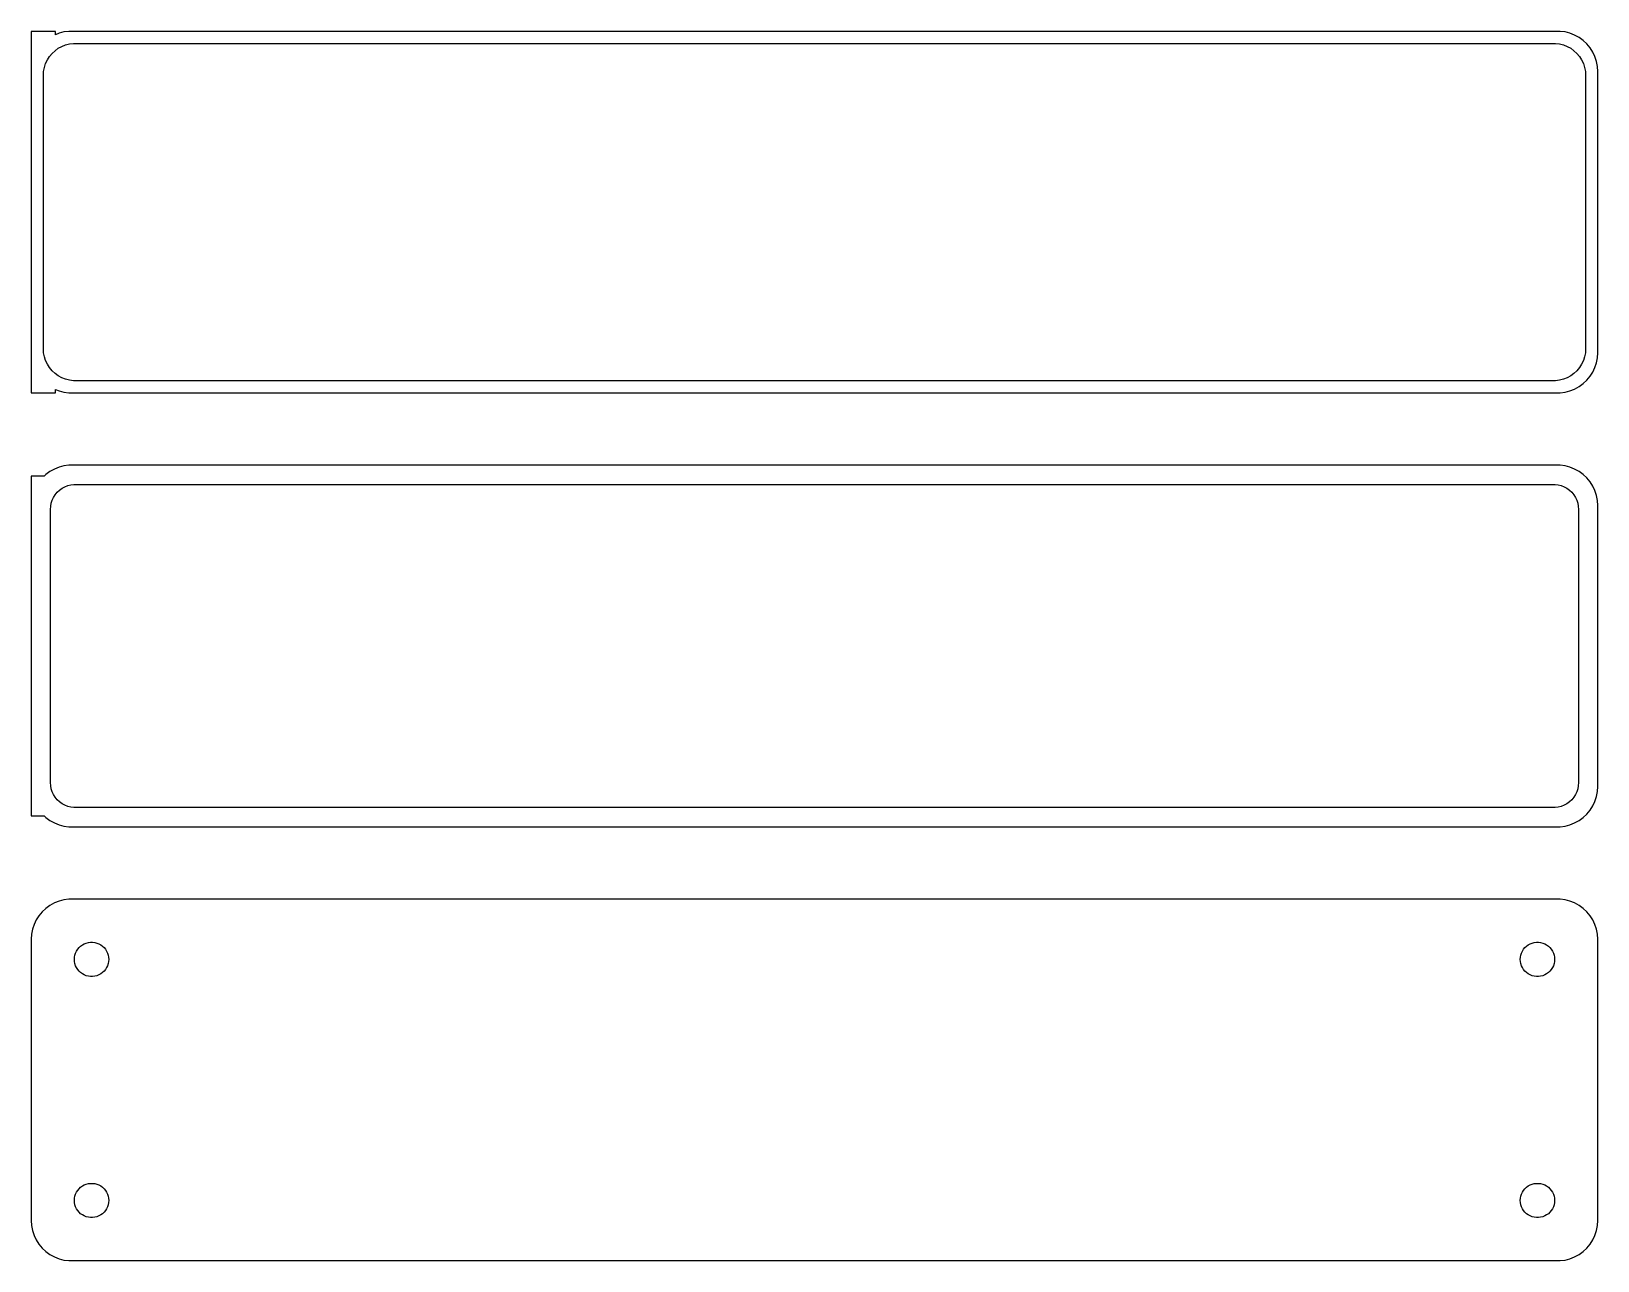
# Model space of a CAD drawing. Header units: metres. Extents: x -98 to 98, y 140 to 292.
import ezdxf

# ---------------------------------------------------------------- set-up
doc = ezdxf.new("R2010")
doc.units = ezdxf.units.M

msp = doc.modelspace()

# ---------------------------------------------------------------- linework, layer by layer
for p, q in [((-94.5, 292.479), (-97.5, 292.479)), ((-97.5, 292.479), (-97.5, 247.521)), ((-94.5, 292.075), (-94.5, 292.479)), ((-94.0451, 292.255), (-94.5, 292.075)), ((-94.1433, 290.377), (-93.7031, 290.619)), ((-93.4369, 292.411), (-94.0451, 292.255)), ((-93.7031, 290.619), (-93.2361, 290.804)), ((-92.8139, 292.49), (-93.4369, 292.411)), ((-93.2361, 290.804), (-92.7495, 290.929)), ((92.8139, 292.49), (-92.8139, 292.49)), ((-92.7495, 290.929), (-92.2512, 290.992)), ((-92.2512, 290.992), (92.2512, 290.992)), ((92.2512, 290.992), (92.7495, 290.929)), ((92.7495, 290.929), (93.2361, 290.804)), ((93.4369, 292.411), (92.8139, 292.49)), ((93.2361, 290.804), (93.7031, 290.619)), ((94.0451, 292.255), (93.4369, 292.411)), ((93.7031, 290.619), (94.1433, 290.377)), ((94.6289, 292.024), (94.0451, 292.255)), ((95.1791, 291.722), (94.6289, 292.024)), ((95.6871, 291.353), (95.1791, 291.722)), ((96.1448, 290.923), (95.6871, 291.353)), ((96.5451, 290.439), (96.1448, 290.923)), ((-95.7191, 288.472), (-95.5052, 288.927)), ((-95.5052, 288.927), (-95.2361, 289.351)), ((-95.2361, 289.351), (-94.9159, 289.738)), ((-94.9159, 289.738), (-94.5497, 290.082)), ((-94.5497, 290.082), (-94.1433, 290.377)), ((94.1433, 290.377), (94.5497, 290.082)), ((94.5497, 290.082), (94.9159, 289.738)), ((94.9159, 289.738), (95.2361, 289.351)), ((95.2361, 289.351), (95.5052, 288.927)), ((95.5052, 288.927), (95.7191, 288.472)), ((96.8815, 289.909), (96.5451, 290.439)), ((97.1489, 289.341), (96.8815, 289.909)), ((97.3429, 288.743), (97.1489, 289.341)), ((97.4606, 288.127), (97.3429, 288.743)), ((-96, 287), (-95.9685, 287.501)), ((-96, 253), (-96, 287)), ((-95.9685, 287.501), (-95.8743, 287.995)), ((-95.8743, 287.995), (-95.7191, 288.472)), ((95.7191, 288.472), (95.8743, 287.995)), ((95.8743, 287.995), (95.9685, 287.501)), ((95.9685, 287.501), (96, 287)), ((96, 287), (96, 253)), ((97.5, 287.5), (97.4606, 288.127)), ((97.5, 252.5), (97.5, 287.5)), ((-95.9685, 252.499), (-96, 253)), ((-95.8743, 252.005), (-95.9685, 252.499)), ((-95.7191, 251.528), (-95.8743, 252.005)), ((95.8743, 252.005), (95.7191, 251.528)), ((95.9685, 252.499), (95.8743, 252.005)), ((96, 253), (95.9685, 252.499)), ((97.3429, 251.257), (97.4606, 251.873)), ((97.4606, 251.873), (97.5, 252.5)), ((-95.5052, 251.073), (-95.7191, 251.528)), ((-95.2361, 250.649), (-95.5052, 251.073)), ((-94.9159, 250.262), (-95.2361, 250.649)), ((-94.5497, 249.918), (-94.9159, 250.262)), ((-94.1433, 249.623), (-94.5497, 249.918)), ((-93.7031, 249.381), (-94.1433, 249.623)), ((94.1433, 249.623), (93.7031, 249.381)), ((94.5497, 249.918), (94.1433, 249.623)), ((94.9159, 250.262), (94.5497, 249.918)), ((95.2361, 250.649), (94.9159, 250.262)), ((95.5052, 251.073), (95.2361, 250.649)), ((95.7191, 251.528), (95.5052, 251.073)), ((96.5451, 249.561), (96.8815, 250.091)), ((96.8815, 250.091), (97.1489, 250.659)), ((97.1489, 250.659), (97.3429, 251.257)), ((-94.5, 247.521), (-94.5, 247.925)), ((-94.5, 247.925), (-94.0451, 247.745)), ((-94.0451, 247.745), (-93.4369, 247.589)), ((-93.2361, 249.196), (-93.7031, 249.381)), ((-92.7495, 249.071), (-93.2361, 249.196)), ((-92.2512, 249.008), (-92.7495, 249.071)), ((92.2512, 249.008), (-92.2512, 249.008)), ((92.7495, 249.071), (92.2512, 249.008)), ((93.2361, 249.196), (92.7495, 249.071)), ((93.7031, 249.381), (93.2361, 249.196)), ((93.4369, 247.589), (94.0451, 247.745)), ((94.0451, 247.745), (94.6289, 247.976)), ((94.6289, 247.976), (95.1791, 248.278)), ((95.1791, 248.278), (95.6871, 248.647)), ((95.6871, 248.647), (96.1448, 249.077)), ((96.1448, 249.077), (96.5451, 249.561)), ((-97.5, 247.521), (-94.5, 247.521)), ((-93.4369, 247.589), (-92.8139, 247.51)), ((-92.8139, 247.51), (92.8139, 247.51)), ((92.8139, 247.51), (93.4369, 247.589)), ((-94.6289, 238.024), (-95.1791, 237.722)), ((-94.0451, 238.255), (-94.6289, 238.024)), ((-93.4369, 238.411), (-94.0451, 238.255)), ((-92.8139, 238.49), (-93.4369, 238.411)), ((92.8139, 238.49), (-92.8139, 238.49)), ((93.4369, 238.411), (92.8139, 238.49)), ((94.0451, 238.255), (93.4369, 238.411)), ((94.6289, 238.024), (94.0451, 238.255)), ((95.1791, 237.722), (94.6289, 238.024)), ((-95.9, 237.153), (-97.5, 237.153)), ((-97.5, 237.153), (-97.5, 194.847)), ((-95.6871, 237.353), (-95.9, 237.153)), ((-95.1791, 237.722), (-95.6871, 237.353)), ((-93.3254, 235.817), (-92.9619, 235.961)), ((-92.9619, 235.961), (-92.5833, 236.058)), ((-92.5833, 236.058), (-92.1955, 236.107)), ((-92.1955, 236.107), (92.1955, 236.107)), ((92.1955, 236.107), (92.5833, 236.058)), ((92.5833, 236.058), (92.9619, 235.961)), ((92.9619, 235.961), (93.3254, 235.817)), ((95.6871, 237.353), (95.1791, 237.722)), ((96.1448, 236.923), (95.6871, 237.353)), ((96.5451, 236.439), (96.1448, 236.923)), ((96.8815, 235.909), (96.5451, 236.439)), ((-95.0151, 233.774), (-94.8943, 234.146)), ((-94.8943, 234.146), (-94.7279, 234.5)), ((-94.7279, 234.5), (-94.5184, 234.83)), ((-94.5184, 234.83), (-94.2692, 235.131)), ((-94.2692, 235.131), (-93.9843, 235.399)), ((-93.9843, 235.399), (-93.668, 235.628)), ((-93.668, 235.628), (-93.3254, 235.817)), ((93.3254, 235.817), (93.668, 235.628)), ((93.668, 235.628), (93.9843, 235.399)), ((93.9843, 235.399), (94.2692, 235.131)), ((94.2692, 235.131), (94.5184, 234.83)), ((94.5184, 234.83), (94.7279, 234.5)), ((94.7279, 234.5), (94.8943, 234.146)), ((94.8943, 234.146), (95.0151, 233.774)), ((97.1489, 235.341), (96.8815, 235.909)), ((97.3429, 234.743), (97.1489, 235.341)), ((97.4606, 234.127), (97.3429, 234.743)), ((97.5, 233.5), (97.4606, 234.127)), ((-95.1129, 233), (-95.0884, 233.39)), ((-95.1129, 199), (-95.1129, 233)), ((-95.0884, 233.39), (-95.0151, 233.774)), ((95.0151, 233.774), (95.0884, 233.39)), ((95.0884, 233.39), (95.1129, 233)), ((95.1129, 233), (95.1129, 199)), ((97.5, 198.5), (97.5, 233.5)), ((-95.0884, 198.61), (-95.1129, 199)), ((95.1129, 199), (95.0884, 198.61)), ((-95.0151, 198.226), (-95.0884, 198.61)), ((-94.8943, 197.854), (-95.0151, 198.226)), ((-94.7279, 197.5), (-94.8943, 197.854)), ((-94.5184, 197.17), (-94.7279, 197.5)), ((-94.2692, 196.869), (-94.5184, 197.17)), ((94.5184, 197.17), (94.2692, 196.869)), ((94.7279, 197.5), (94.5184, 197.17)), ((94.8943, 197.854), (94.7279, 197.5)), ((95.0151, 198.226), (94.8943, 197.854)), ((95.0884, 198.61), (95.0151, 198.226)), ((97.1489, 196.659), (97.3429, 197.257)), ((97.3429, 197.257), (97.4606, 197.873)), ((97.4606, 197.873), (97.5, 198.5)), ((-93.9843, 196.601), (-94.2692, 196.869)), ((-93.668, 196.372), (-93.9843, 196.601)), ((-93.3254, 196.183), (-93.668, 196.372)), ((-92.9619, 196.039), (-93.3254, 196.183)), ((-92.5833, 195.942), (-92.9619, 196.039)), ((-92.1955, 195.893), (-92.5833, 195.942)), ((92.1955, 195.893), (-92.1955, 195.893)), ((92.5833, 195.942), (92.1955, 195.893)), ((92.9619, 196.039), (92.5833, 195.942)), ((93.3254, 196.183), (92.9619, 196.039)), ((93.668, 196.372), (93.3254, 196.183)), ((93.9843, 196.601), (93.668, 196.372)), ((94.2692, 196.869), (93.9843, 196.601)), ((95.6871, 194.647), (96.1448, 195.077)), ((96.1448, 195.077), (96.5451, 195.561)), ((96.5451, 195.561), (96.8815, 196.091)), ((96.8815, 196.091), (97.1489, 196.659)), ((-97.5, 194.847), (-95.9, 194.847)), ((-95.9, 194.847), (-95.6871, 194.647)), ((-95.6871, 194.647), (-95.1791, 194.278)), ((-95.1791, 194.278), (-94.6289, 193.976)), ((-94.6289, 193.976), (-94.0451, 193.745)), ((-94.0451, 193.745), (-93.4369, 193.589)), ((-93.4369, 193.589), (-92.8139, 193.51)), ((-92.8139, 193.51), (92.8139, 193.51)), ((92.8139, 193.51), (93.4369, 193.589)), ((93.4369, 193.589), (94.0451, 193.745)), ((94.0451, 193.745), (94.6289, 193.976)), ((94.6289, 193.976), (95.1791, 194.278)), ((95.1791, 194.278), (95.6871, 194.647)), ((-95.6871, 183.353), (-96.1448, 182.923)), ((-95.1791, 183.722), (-95.6871, 183.353)), ((-94.6289, 184.024), (-95.1791, 183.722)), ((-94.0451, 184.255), (-94.6289, 184.024)), ((-93.4369, 184.411), (-94.0451, 184.255)), ((-92.8139, 184.49), (-93.4369, 184.411)), ((92.8139, 184.49), (-92.8139, 184.49)), ((93.4369, 184.411), (92.8139, 184.49)), ((94.0451, 184.255), (93.4369, 184.411)), ((94.6289, 184.024), (94.0451, 184.255)), ((95.1791, 183.722), (94.6289, 184.024)), ((95.6871, 183.353), (95.1791, 183.722)), ((96.1448, 182.923), (95.6871, 183.353)), ((-96.8815, 181.909), (-97.1489, 181.341)), ((-96.5451, 182.439), (-96.8815, 181.909)), ((-96.1448, 182.923), (-96.5451, 182.439)), ((96.5451, 182.439), (96.1448, 182.923)), ((96.8815, 181.909), (96.5451, 182.439)), ((97.1489, 181.341), (96.8815, 181.909)), ((-97.4606, 180.127), (-97.5, 179.5)), ((-97.5, 179.5), (-97.5, 144.5)), ((-97.3429, 180.743), (-97.4606, 180.127)), ((-97.1489, 181.341), (-97.3429, 180.743)), ((97.3429, 180.743), (97.1489, 181.341)), ((97.4606, 180.127), (97.3429, 180.743)), ((97.5, 179.5), (97.4606, 180.127)), ((97.5, 144.5), (97.5, 179.5)), ((-92.1185, 177.268), (-92.0682, 177.531)), ((-92.0682, 177.531), (-91.9853, 177.786)), ((-91.9853, 177.786), (-91.8712, 178.029)), ((-91.8712, 178.029), (-91.7275, 178.255)), ((-91.7275, 178.255), (-91.5566, 178.462)), ((-91.5566, 178.462), (-91.3611, 178.645)), ((-91.3611, 178.645), (-91.1441, 178.803)), ((-91.1441, 178.803), (-90.9092, 178.932)), ((-90.9092, 178.932), (-90.6598, 179.031)), ((-90.6598, 179.031), (-90.4001, 179.097)), ((-90.4001, 179.097), (-90.1341, 179.131)), ((-90.1341, 179.131), (-89.8659, 179.131)), ((-89.8659, 179.131), (-89.5999, 179.097)), ((-89.5999, 179.097), (-89.3401, 179.031)), ((-89.3401, 179.031), (-89.0908, 178.932)), ((-89.0908, 178.932), (-88.8559, 178.803)), ((-88.8559, 178.803), (-88.6389, 178.645)), ((-88.6389, 178.645), (-88.4434, 178.462)), ((-88.4434, 178.462), (-88.2725, 178.255)), ((-88.2725, 178.255), (-88.1288, 178.029)), ((-88.1288, 178.029), (-88.0146, 177.786)), ((-88.0146, 177.786), (-87.9318, 177.531)), ((-87.9318, 177.531), (-87.8815, 177.268)), ((87.8815, 177.268), (87.9318, 177.531)), ((87.9318, 177.531), (88.0146, 177.786)), ((88.0146, 177.786), (88.1288, 178.029)), ((88.1288, 178.029), (88.2725, 178.255)), ((88.2725, 178.255), (88.4434, 178.462)), ((88.4434, 178.462), (88.6389, 178.645)), ((88.6389, 178.645), (88.8559, 178.803)), ((88.8559, 178.803), (89.0908, 178.932)), ((89.0908, 178.932), (89.3401, 179.031)), ((89.3401, 179.031), (89.5999, 179.097)), ((89.5999, 179.097), (89.8659, 179.131)), ((89.8659, 179.131), (90.1341, 179.131)), ((90.1341, 179.131), (90.4001, 179.097)), ((90.4001, 179.097), (90.6598, 179.031)), ((90.6598, 179.031), (90.9092, 178.932)), ((90.9092, 178.932), (91.1441, 178.803)), ((91.1441, 178.803), (91.3611, 178.645)), ((91.3611, 178.645), (91.5566, 178.462)), ((91.5566, 178.462), (91.7275, 178.255)), ((91.7275, 178.255), (91.8712, 178.029)), ((91.8712, 178.029), (91.9853, 177.786)), ((91.9853, 177.786), (92.0682, 177.531)), ((92.0682, 177.531), (92.1185, 177.268)), ((-92.1353, 177), (-92.1185, 177.268)), ((-92.1185, 176.732), (-92.1353, 177)), ((-92.0682, 176.469), (-92.1185, 176.732)), ((-91.9853, 176.214), (-92.0682, 176.469)), ((-91.8712, 175.971), (-91.9853, 176.214)), ((-91.7275, 175.745), (-91.8712, 175.971)), ((-91.5566, 175.538), (-91.7275, 175.745)), ((-91.3611, 175.355), (-91.5566, 175.538)), ((-88.4434, 175.538), (-88.6389, 175.355)), ((-88.2725, 175.745), (-88.4434, 175.538)), ((-88.1288, 175.971), (-88.2725, 175.745)), ((-88.0146, 176.214), (-88.1288, 175.971)), ((-87.9318, 176.469), (-88.0146, 176.214)), ((-87.8815, 176.732), (-87.9318, 176.469)), ((-87.8815, 177.268), (-87.8647, 177)), ((-87.8647, 177), (-87.8815, 176.732)), ((87.8647, 177), (87.8815, 177.268)), ((87.8815, 176.732), (87.8647, 177)), ((87.9318, 176.469), (87.8815, 176.732)), ((88.0146, 176.214), (87.9318, 176.469)), ((88.1288, 175.971), (88.0146, 176.214)), ((88.2725, 175.745), (88.1288, 175.971)), ((88.4434, 175.538), (88.2725, 175.745)), ((88.6389, 175.355), (88.4434, 175.538)), ((91.5566, 175.538), (91.3611, 175.355)), ((91.7275, 175.745), (91.5566, 175.538)), ((91.8712, 175.971), (91.7275, 175.745)), ((91.9853, 176.214), (91.8712, 175.971)), ((92.0682, 176.469), (91.9853, 176.214)), ((92.1185, 176.732), (92.0682, 176.469)), ((92.1185, 177.268), (92.1353, 177)), ((92.1353, 177), (92.1185, 176.732)), ((-91.1441, 175.197), (-91.3611, 175.355)), ((-90.9092, 175.068), (-91.1441, 175.197)), ((-90.6598, 174.969), (-90.9092, 175.068)), ((-90.4001, 174.903), (-90.6598, 174.969)), ((-90.1341, 174.869), (-90.4001, 174.903)), ((-89.8659, 174.869), (-90.1341, 174.869)), ((-89.5999, 174.903), (-89.8659, 174.869)), ((-89.3401, 174.969), (-89.5999, 174.903)), ((-89.0908, 175.068), (-89.3401, 174.969)), ((-88.8559, 175.197), (-89.0908, 175.068)), ((-88.6389, 175.355), (-88.8559, 175.197)), ((88.8559, 175.197), (88.6389, 175.355)), ((89.0908, 175.068), (88.8559, 175.197)), ((89.3401, 174.969), (89.0908, 175.068)), ((89.5999, 174.903), (89.3401, 174.969)), ((89.8659, 174.869), (89.5999, 174.903)), ((90.1341, 174.869), (89.8659, 174.869)), ((90.4001, 174.903), (90.1341, 174.869)), ((90.6598, 174.969), (90.4001, 174.903)), ((90.9092, 175.068), (90.6598, 174.969)), ((91.1441, 175.197), (90.9092, 175.068)), ((91.3611, 175.355), (91.1441, 175.197)), ((-91.8712, 148.029), (-91.7275, 148.255)), ((-91.7275, 148.255), (-91.5566, 148.462)), ((-91.5566, 148.462), (-91.3611, 148.645)), ((-91.3611, 148.645), (-91.1441, 148.803)), ((-91.1441, 148.803), (-90.9092, 148.932)), ((-90.9092, 148.932), (-90.6598, 149.031)), ((-90.6598, 149.031), (-90.4001, 149.097)), ((-90.4001, 149.097), (-90.1341, 149.131)), ((-90.1341, 149.131), (-89.8659, 149.131)), ((-89.8659, 149.131), (-89.5999, 149.097)), ((-89.5999, 149.097), (-89.3401, 149.031)), ((-89.3401, 149.031), (-89.0908, 148.932)), ((-89.0908, 148.932), (-88.8559, 148.803)), ((-88.8559, 148.803), (-88.6389, 148.645)), ((-88.6389, 148.645), (-88.4434, 148.462)), ((-88.4434, 148.462), (-88.2725, 148.255)), ((-88.2725, 148.255), (-88.1288, 148.029)), ((88.1288, 148.029), (88.2725, 148.255)), ((88.2725, 148.255), (88.4434, 148.462)), ((88.4434, 148.462), (88.6389, 148.645)), ((88.6389, 148.645), (88.8559, 148.803)), ((88.8559, 148.803), (89.0908, 148.932)), ((89.0908, 148.932), (89.3401, 149.031)), ((89.3401, 149.031), (89.5999, 149.097)), ((89.5999, 149.097), (89.8659, 149.131)), ((89.8659, 149.131), (90.1341, 149.131)), ((90.1341, 149.131), (90.4001, 149.097)), ((90.4001, 149.097), (90.6598, 149.031)), ((90.6598, 149.031), (90.9092, 148.932)), ((90.9092, 148.932), (91.1441, 148.803)), ((91.1441, 148.803), (91.3611, 148.645)), ((91.3611, 148.645), (91.5566, 148.462)), ((91.5566, 148.462), (91.7275, 148.255)), ((91.7275, 148.255), (91.8712, 148.029)), ((-92.1353, 147), (-92.1185, 147.268)), ((-92.1185, 146.732), (-92.1353, 147)), ((-92.1185, 147.268), (-92.0682, 147.531)), ((-92.0682, 146.469), (-92.1185, 146.732)), ((-92.0682, 147.531), (-91.9853, 147.786)), ((-91.9853, 146.214), (-92.0682, 146.469)), ((-91.9853, 147.786), (-91.8712, 148.029)), ((-88.1288, 148.029), (-88.0146, 147.786)), ((-88.0146, 147.786), (-87.9318, 147.531)), ((-87.9318, 146.469), (-88.0146, 146.214)), ((-87.9318, 147.531), (-87.8815, 147.268)), ((-87.8815, 146.732), (-87.9318, 146.469)), ((-87.8815, 147.268), (-87.8647, 147)), ((-87.8647, 147), (-87.8815, 146.732)), ((87.8647, 147), (87.8815, 147.268)), ((87.8815, 146.732), (87.8647, 147)), ((87.8815, 147.268), (87.9318, 147.531)), ((87.9318, 146.469), (87.8815, 146.732)), ((87.9318, 147.531), (88.0146, 147.786)), ((88.0146, 146.214), (87.9318, 146.469)), ((88.0146, 147.786), (88.1288, 148.029)), ((91.8712, 148.029), (91.9853, 147.786)), ((91.9853, 147.786), (92.0682, 147.531)), ((92.0682, 146.469), (91.9853, 146.214)), ((92.0682, 147.531), (92.1185, 147.268)), ((92.1185, 146.732), (92.0682, 146.469)), ((92.1185, 147.268), (92.1353, 147)), ((92.1353, 147), (92.1185, 146.732)), ((-97.5, 144.5), (-97.4606, 143.873)), ((-91.8712, 145.971), (-91.9853, 146.214)), ((-91.7275, 145.745), (-91.8712, 145.971)), ((-91.5566, 145.538), (-91.7275, 145.745)), ((-91.3611, 145.355), (-91.5566, 145.538)), ((-91.1441, 145.197), (-91.3611, 145.355)), ((-90.9092, 145.068), (-91.1441, 145.197)), ((-90.6598, 144.969), (-90.9092, 145.068)), ((-90.4001, 144.903), (-90.6598, 144.969)), ((-90.1341, 144.869), (-90.4001, 144.903)), ((-89.8659, 144.869), (-90.1341, 144.869)), ((-89.5999, 144.903), (-89.8659, 144.869)), ((-89.3401, 144.969), (-89.5999, 144.903)), ((-89.0908, 145.068), (-89.3401, 144.969)), ((-88.8559, 145.197), (-89.0908, 145.068)), ((-88.6389, 145.355), (-88.8559, 145.197)), ((-88.4434, 145.538), (-88.6389, 145.355)), ((-88.2725, 145.745), (-88.4434, 145.538)), ((-88.1288, 145.971), (-88.2725, 145.745)), ((-88.0146, 146.214), (-88.1288, 145.971)), ((88.1288, 145.971), (88.0146, 146.214)), ((88.2725, 145.745), (88.1288, 145.971)), ((88.4434, 145.538), (88.2725, 145.745)), ((88.6389, 145.355), (88.4434, 145.538)), ((88.8559, 145.197), (88.6389, 145.355)), ((89.0908, 145.068), (88.8559, 145.197)), ((89.3401, 144.969), (89.0908, 145.068)), ((89.5999, 144.903), (89.3401, 144.969)), ((89.8659, 144.869), (89.5999, 144.903)), ((90.1341, 144.869), (89.8659, 144.869)), ((90.4001, 144.903), (90.1341, 144.869)), ((90.6598, 144.969), (90.4001, 144.903)), ((90.9092, 145.068), (90.6598, 144.969)), ((91.1441, 145.197), (90.9092, 145.068)), ((91.3611, 145.355), (91.1441, 145.197)), ((91.5566, 145.538), (91.3611, 145.355)), ((91.7275, 145.745), (91.5566, 145.538)), ((91.8712, 145.971), (91.7275, 145.745)), ((91.9853, 146.214), (91.8712, 145.971)), ((97.4606, 143.873), (97.5, 144.5)), ((-97.4606, 143.873), (-97.3429, 143.257)), ((-97.3429, 143.257), (-97.1489, 142.659)), ((-97.1489, 142.659), (-96.8815, 142.091)), ((96.8815, 142.091), (97.1489, 142.659)), ((97.1489, 142.659), (97.3429, 143.257)), ((97.3429, 143.257), (97.4606, 143.873)), ((-96.8815, 142.091), (-96.5451, 141.561)), ((-96.5451, 141.561), (-96.1448, 141.077)), ((-96.1448, 141.077), (-95.6871, 140.647)), ((-95.6871, 140.647), (-95.1791, 140.278)), ((95.1791, 140.278), (95.6871, 140.647)), ((95.6871, 140.647), (96.1448, 141.077)), ((96.1448, 141.077), (96.5451, 141.561)), ((96.5451, 141.561), (96.8815, 142.091)), ((-95.1791, 140.278), (-94.6289, 139.976)), ((-94.6289, 139.976), (-94.0451, 139.745)), ((-94.0451, 139.745), (-93.4369, 139.589)), ((-93.4369, 139.589), (-92.8139, 139.51)), ((-92.8139, 139.51), (92.8139, 139.51)), ((92.8139, 139.51), (93.4369, 139.589)), ((93.4369, 139.589), (94.0451, 139.745)), ((94.0451, 139.745), (94.6289, 139.976)), ((94.6289, 139.976), (95.1791, 140.278))]:
    msp.add_line(p, q)

doc.saveas('drawing.dxf')
